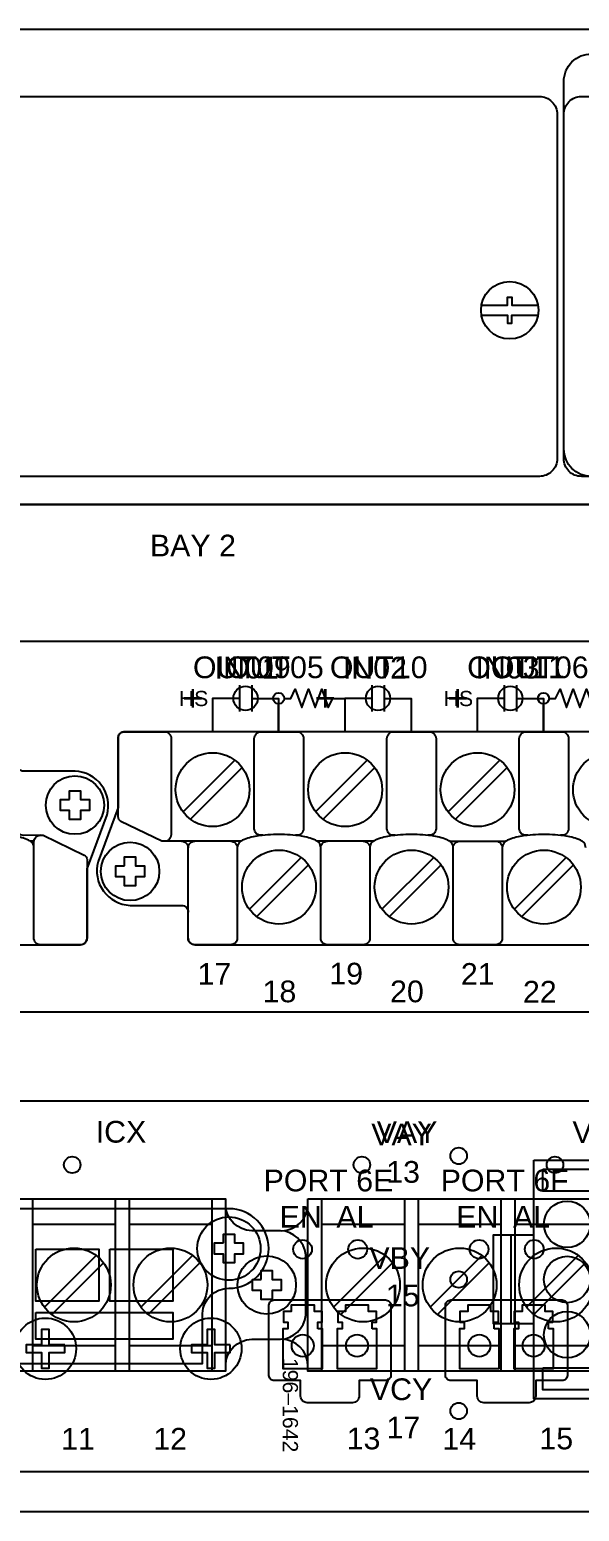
# Model space of a CAD drawing. Extents: x 0.5 to 47.5, y 0.5 to 35.2.
# Drawn here: x 32.92 to 35.41, y 10.18 to 16.89 of the extents above; entities that cross this region are included whole.
import ezdxf
from ezdxf.enums import TextEntityAlignment as Align

# ---------------------------------------------------------------- set-up
doc = ezdxf.new("R2010")
doc.units = 0
doc.header["$MEASUREMENT"] = 0
for name, color, linetype in [('1_2__1__SCREW_TERMINAL__SV', 7, 'CONTINUOUS'), ('1_3__2__CONNECTORIZED__SV_', 7, 'CONTINUOUS'), ('1_4__T__TIME-DOMAIN_LINK__', 7, 'CONTINUOUS'), ('2_1__6___4__10-100BASE-T_C', 7, 'CONTINUOUS'), ('2_2__7___4__100BASE-FX_CON', 7, 'CONTINUOUS'), ('2_3__8___2__10-100BASE-T__', 7, 'CONTINUOUS'), ('2_4__9___2__100-1000BASE__', 7, 'CONTINUOUS'), ('4_1__2___8__OPTOISOLATED_I', 7, 'CONTINUOUS'), ('4_2__7___8__OPTOISOLATED_I', 7, 'CONTINUOUS'), ('4_3__4___24__OPTOISOLATED_', 7, 'CONTINUOUS'), ('4_4__D___24__OPTOISOLATED_', 7, 'CONTINUOUS'), ('4_5__8___8__OPTOISOLATED_I', 7, 'CONTINUOUS'), ('5_0______DWG_', 7, 'CONTINUOUS')]:
    doc.layers.add(name, color=color, linetype=linetype)
doc.styles.add('ARIAL', font='arial.ttf')

msp = doc.modelspace()

# ---------------------------------------------------------------- linework, layer by layer
at = {"layer": '1_2__1__SCREW_TERMINAL__SV'}
for points in [[(40.3805, 10.8159), (40.3805, 10.4128, -0.414214), (40.3305, 10.3628), (27.6692, 10.3628, -0.414214), (27.6192, 10.4128), (27.6192, 11.9929, -0.414214), (27.6692, 12.0428), (40.3305, 12.0428, -0.414214), (40.3805, 11.9929), (40.3805, 11.021)], [(33.8081, 10.8468, -0.403969), (33.926, 10.9627), (34.0562, 10.9627, 0.374201), (34.1708, 11.0715), (34.1708, 11.3459, 0.374201), (34.0562, 11.4547), (33.926, 11.4547, -0.403969), (33.8081, 11.5706)], [(34.0624, 11.4547, 0.403969), (34.1804, 11.5706)], [(34.1804, 10.8468, 0.403969), (34.0624, 10.9627)]]:
    msp.add_lwpolyline(points, format="xyb", dxfattribs=at)
for points in [[(31.1203, 11.5987), (33.8079, 11.5987), (33.8079, 10.8187), (31.1203, 10.8187)], [(34.1804, 11.5987), (36.868, 11.5987), (36.868, 10.8187), (34.1804, 10.8187)], [(33.9693, 11.2335), (33.9693, 11.2738), (34.0192, 11.2738), (34.0192, 11.2335), (34.0593, 11.2335), (34.0593, 11.1835), (34.0192, 11.1835), (34.0192, 11.1436), (33.9693, 11.1436), (33.9693, 11.1835), (33.9291, 11.1835), (33.9291, 11.2335)]]:
    msp.add_lwpolyline(points, close=True, dxfattribs=at)
for points in [[(32.933, 11.5987), (32.933, 10.8187)], [(33.308, 11.5987), (33.308, 10.8187)], [(33.3703, 11.5987), (33.3703, 10.8187)], [(33.7453, 11.5987), (33.7453, 10.8187)], [(34.243, 11.5987), (34.243, 10.8187)], [(34.618, 11.5987), (34.618, 10.8187)], [(34.6805, 11.5987), (34.6805, 10.8187)], [(35.0555, 11.5987), (35.0555, 10.8187)], [(35.118, 11.5987), (35.118, 10.8187)], [(32.933, 11.4836), (33.308, 11.4836)], [(33.3703, 11.4836), (33.7453, 11.4836)], [(34.243, 11.4836), (34.618, 11.4836)], [(34.6805, 11.4836), (35.0555, 11.4836)], [(35.118, 11.4836), (35.493, 11.4836)], [(33.2208, 11.3427), (32.9866, 11.1085)], [(33.6583, 11.3427), (33.4241, 11.1085)], [(34.5309, 11.3427), (34.2967, 11.1085)], [(34.9684, 11.3427), (34.7343, 11.1085)], [(35.4058, 11.3427), (35.1716, 11.1085)], [(33.2542, 11.3092), (33.02, 11.0751)], [(33.6917, 11.3092), (33.4575, 11.0751)], [(34.5643, 11.3092), (34.3302, 11.0751)], [(35.0019, 11.3092), (34.7677, 11.0751)], [(35.4392, 11.3092), (35.2051, 11.0751)], [(33.308, 10.9338), (32.933, 10.9338)], [(33.7453, 10.9338), (33.3703, 10.9338)], [(34.618, 10.9338), (34.243, 10.9338)], [(35.0555, 10.9338), (34.6805, 10.9338)], [(35.493, 10.9338), (35.118, 10.9338)]]:
    msp.add_lwpolyline(points, dxfattribs=at)
for centre, radius in [((33.1127, 11.7526), 0.0375), ((34.4252, 11.7526), 0.0375), ((35.3002, 11.7526), 0.0375), ((33.1204, 11.2089), 0.1673), ((33.5579, 11.2089), 0.1673), ((33.9942, 11.2087), 0.1324), ((34.4305, 11.2089), 0.1673), ((34.8681, 11.2089), 0.1673), ((35.3054, 11.2089), 0.1673)]:
    msp.add_circle(centre, radius, dxfattribs=at)
at = {"layer": '1_3__2__CONNECTORIZED__SV_'}
msp.add_lwpolyline([(40.3805, 10.8159), (40.3805, 10.4128, -0.414214), (40.3305, 10.3628), (27.6692, 10.3628, -0.414214), (27.6192, 10.4128), (27.6192, 11.9929, -0.414214), (27.6692, 12.0428), (40.3305, 12.0428, -0.414214), (40.3805, 11.9929), (40.3805, 11.021)], format="xyb", dxfattribs=at)
for points in [[(35.2051, 11.7737), (35.7549, 11.7737), (35.7549, 10.6937), (35.2051, 10.6937)], [(35.245, 11.7336), (35.715, 11.7336), (35.715, 11.6336), (35.245, 11.6336)], [(33.7979, 11.3989), (33.7979, 11.4388), (33.8479, 11.4388), (33.8479, 11.3989), (33.888, 11.3989), (33.888, 11.3486), (33.8479, 11.3486), (33.8479, 11.3086), (33.7979, 11.3086), (33.7979, 11.3486), (33.7578, 11.3486), (33.7578, 11.3989), (33.7979, 11.3989)], [(32.9479, 11.3702), (33.2329, 11.3702), (33.2329, 11.1352), (32.9479, 11.1352)], [(33.2829, 11.3702), (33.5679, 11.3702), (33.5679, 11.1352), (33.2829, 11.1352)], [(32.9479, 11.0836), (33.5679, 11.0836), (33.5679, 10.9636), (32.9479, 10.9636)], [(35.245, 10.8337), (35.715, 10.8337), (35.715, 10.7336), (35.245, 10.7336)]]:
    msp.add_lwpolyline(points, close=True, dxfattribs=at)
msp.add_lwpolyline([(31.113, 11.2137, 1), (31.113, 10.8537), (33.703, 10.8535), (33.703, 11.0798, -0.405199), (33.8229, 11.1937, 0.999995), (33.8229, 11.5538), (31.233, 11.5536), (31.233, 11.3276, -0.399232)], format="xyb", close=True, dxfattribs=at)
for points in [[(35.2051, 11.4337), (35.0201, 11.4337), (35.0201, 11.0337), (35.2051, 11.0337)], [(35.1, 11.4337), (35.1, 11.0337)]]:
    msp.add_lwpolyline(points, dxfattribs=at)
for centre, radius in [((34.864, 11.7933), 0.0375), ((33.1127, 11.7526), 0.0375), ((35.3549, 11.4836), 0.1051), ((33.8229, 11.3737), 0.1433), ((35.3549, 11.2335), 0.1051), ((34.864, 11.2337), 0.0375), ((35.3549, 10.9836), 0.1051), ((34.864, 10.6382), 0.0375)]:
    msp.add_circle(centre, radius, dxfattribs=at)
at = {"layer": '1_4__T__TIME-DOMAIN_LINK__'}
for points in [[(34.0278, 11.1408), (34.5328, 11.1408, -0.414214), (34.5563, 11.1173), (34.5563, 10.7993, -0.414214), (34.5328, 10.7758), (34.4128, 10.7758), (34.4128, 10.7058, -0.414214), (34.3828, 10.6758), (34.1778, 10.6758, -0.414214), (34.1478, 10.7058), (34.1478, 10.7758), (34.0278, 10.7758, -0.414214), (34.0043, 10.7993), (34.0043, 11.1173, -0.414214)], [(34.8278, 11.1408), (35.3328, 11.1408, -0.414214), (35.3563, 11.1173), (35.3563, 10.7993, -0.414214), (35.3328, 10.7758), (35.2128, 10.7758), (35.2128, 10.7058, -0.414214), (35.1828, 10.6758), (34.9778, 10.6758, -0.414214), (34.9478, 10.7058), (34.9478, 10.7758), (34.8278, 10.7758, -0.414214), (34.8043, 10.7993), (34.8043, 11.1173, -0.414214)]]:
    msp.add_lwpolyline(points, format="xyb", close=True, dxfattribs=at)
for points in [[(34.2253, 11.0108), (34.2253, 11.0408), (34.2448, 11.0408), (34.2448, 11.0888), (34.2098, 11.0888), (34.2098, 11.1168), (34.1048, 11.1168), (34.1048, 11.0888), (34.0698, 11.0888), (34.0698, 11.0408), (34.0893, 11.0408), (34.0893, 11.0108), (34.0674, 11.0108), (34.0674, 10.8308), (34.2473, 10.8308), (34.2473, 11.0108), (34.2253, 11.0108)], [(34.4713, 11.0108), (34.4713, 11.0408), (34.4908, 11.0408), (34.4908, 11.0888), (34.4558, 11.0888), (34.4558, 11.1168), (34.3508, 11.1168), (34.3508, 11.0888), (34.3158, 11.0888), (34.3158, 11.0408), (34.3353, 11.0408), (34.3353, 11.0108), (34.3133, 11.0108), (34.3133, 10.8308), (34.4933, 10.8308), (34.4933, 11.0108), (34.4713, 11.0108)], [(35.0253, 11.0108), (35.0253, 11.0408), (35.0448, 11.0408), (35.0448, 11.0888), (35.0098, 11.0888), (35.0098, 11.1168), (34.9048, 11.1168), (34.9048, 11.0888), (34.8698, 11.0888), (34.8698, 11.0408), (34.8893, 11.0408), (34.8893, 11.0108), (34.8674, 11.0108), (34.8674, 10.8308), (35.0473, 10.8308), (35.0473, 11.0108), (35.0253, 11.0108)], [(35.2713, 11.0108), (35.2713, 11.0408), (35.2908, 11.0408), (35.2908, 11.0888), (35.2558, 11.0888), (35.2558, 11.1168), (35.1508, 11.1168), (35.1508, 11.0888), (35.1158, 11.0888), (35.1158, 11.0408), (35.1353, 11.0408), (35.1353, 11.0108), (35.1133, 11.0108), (35.1133, 10.8308), (35.2933, 10.8308), (35.2933, 11.0108), (35.2713, 11.0108)], [(33.0788, 10.9377), (33.0088, 10.9377), (33.0088, 11.0077), (32.9738, 11.0077), (32.9738, 10.9377), (32.9038, 10.9377), (32.9038, 10.9027), (32.9738, 10.9027), (32.9738, 10.8327), (33.0088, 10.8327), (33.0088, 10.9027), (33.0788, 10.9027), (33.0788, 10.9377)], [(33.8288, 10.9377), (33.7588, 10.9377), (33.7588, 11.0077), (33.7238, 11.0077), (33.7238, 10.9377), (33.6538, 10.9377), (33.6538, 10.9027), (33.7238, 10.9027), (33.7238, 10.8327), (33.7588, 10.8327), (33.7588, 10.9027), (33.8288, 10.9027), (33.8288, 10.9377)]]:
    msp.add_lwpolyline(points, dxfattribs=at)
for centre, radius in [((34.1563, 11.3703), 0.0425), ((34.4063, 11.3703), 0.0425), ((34.9563, 11.3703), 0.0425), ((35.2063, 11.3703), 0.0425), ((32.9913, 10.9202), 0.139), ((33.7413, 10.9202), 0.139), ((34.1574, 10.9338), 0.05), ((34.4033, 10.9338), 0.05), ((34.9574, 10.9338), 0.05), ((35.2033, 10.9338), 0.05)]:
    msp.add_circle(centre, radius, dxfattribs=at)
at = {"layer": '2_1__6___4__10-100BASE-T_C'}
msp.add_lwpolyline([(35.4198, 16.5902), (39.9098, 16.5902, -0.414214), (39.9898, 16.5102), (39.9898, 14.9502, -0.414214), (39.9098, 14.8702), (35.4198, 14.8702, -0.414214), (35.3398, 14.9502), (35.3398, 16.5102, -0.414214)], format="xyb", close=True, dxfattribs=at)
at = {"layer": '2_2__7___4__100BASE-FX_CON'}
msp.add_lwpolyline([(35.4198, 16.5902), (39.9098, 16.5902, -0.414214), (39.9898, 16.5102), (39.9898, 14.9502, -0.414214), (39.9098, 14.8702), (35.4198, 14.8702, -0.414214), (35.3398, 14.9502), (35.3398, 16.5102, -0.414214)], format="xyb", close=True, dxfattribs=at)
at = {"layer": '2_3__8___2__10-100BASE-T__'}
msp.add_lwpolyline([(35.4198, 16.5902), (39.9098, 16.5902, -0.414214), (39.9898, 16.5102), (39.9898, 14.9502, -0.414214), (39.9098, 14.8702), (35.4198, 14.8702, -0.414214), (35.3398, 14.9502), (35.3398, 16.5102, -0.414214)], format="xyb", close=True, dxfattribs=at)
at = {"layer": '2_4__9___2__100-1000BASE__'}
msp.add_lwpolyline([(35.4653, 16.7834), (39.8647, 16.7834, -0.414444), (39.9896, 16.6586), (39.9896, 14.9942, -0.413495), (39.8644, 14.8696), (35.4656, 14.8696, -0.413496), (35.3404, 14.9942), (35.3404, 16.6586, -0.414444)], format="xyb", close=True, dxfattribs=at)
at = {"layer": '4_1__2___8__OPTOISOLATED_I'}
for points in [[(33.8703, 13.9249), (33.8703, 13.8049)], [(33.9259, 13.9249), (33.9259, 13.8049)], [(34.4703, 13.9249), (34.4703, 13.8049)], [(34.5259, 13.9249), (34.5259, 13.8049)], [(35.0703, 13.9249), (35.0703, 13.8049)], [(35.1259, 13.9249), (35.1259, 13.8049)], [(33.8703, 13.8649), (33.7481, 13.8649), (33.7481, 13.7134)], [(33.9259, 13.8649), (34.0481, 13.8649), (34.0481, 13.7134)], [(34.4703, 13.8649), (34.3481, 13.8649), (34.3481, 13.7134)], [(34.5259, 13.8649), (34.6481, 13.8649), (34.6481, 13.7134)], [(35.0703, 13.8649), (34.9481, 13.8649), (34.9481, 13.7134)], [(35.1259, 13.8649), (35.2481, 13.8649), (35.2481, 13.7134)]]:
    msp.add_lwpolyline(points, dxfattribs=at)
at = {"layer": '4_2__7___8__OPTOISOLATED_I'}
for points in [[(33.8703, 13.9249), (33.8703, 13.8049)], [(33.9259, 13.9249), (33.9259, 13.8049)], [(34.4703, 13.9249), (34.4703, 13.8049)], [(34.5259, 13.9249), (34.5259, 13.8049)], [(35.0703, 13.9249), (35.0703, 13.8049)], [(35.1259, 13.9249), (35.1259, 13.8049)], [(33.8703, 13.8649), (33.7481, 13.8649), (33.7481, 13.7134)], [(33.9259, 13.8649), (34.0481, 13.8649), (34.0481, 13.7134)], [(34.4703, 13.8649), (34.3481, 13.8649), (34.3481, 13.7134)], [(34.5259, 13.8649), (34.6481, 13.8649), (34.6481, 13.7134)], [(35.0703, 13.8649), (34.9481, 13.8649), (34.9481, 13.7134)], [(35.1259, 13.8649), (35.2481, 13.8649), (35.2481, 13.7134)]]:
    msp.add_lwpolyline(points, dxfattribs=at)
at = {"layer": '4_3__4___24__OPTOISOLATED_'}
for points in [[(33.8431, 13.8649), (33.7481, 13.8649), (33.7481, 13.7134)], [(33.9531, 13.8649), (34.0481, 13.8649), (34.0481, 13.7134)], [(34.4431, 13.8649), (34.3481, 13.8649), (34.3481, 13.7134)], [(34.5531, 13.8649), (34.6481, 13.8649), (34.6481, 13.7134)], [(35.0431, 13.8649), (34.9481, 13.8649), (34.9481, 13.7134)], [(35.1531, 13.8649), (35.2481, 13.8649), (35.2481, 13.7134)]]:
    msp.add_lwpolyline(points, dxfattribs=at)
for centre in [(33.8981, 13.8649), (34.4981, 13.8649), (35.0981, 13.8649)]:
    msp.add_circle(centre, 0.055, dxfattribs=at)
at = {"layer": '4_4__D___24__OPTOISOLATED_'}
for points in [[(33.8431, 13.8649), (33.7481, 13.8649), (33.7481, 13.7134)], [(33.9531, 13.8649), (34.0481, 13.8649), (34.0481, 13.7134)], [(34.4431, 13.8649), (34.3481, 13.8649), (34.3481, 13.7134)], [(34.5531, 13.8649), (34.6481, 13.8649), (34.6481, 13.7134)], [(35.0431, 13.8649), (34.9481, 13.8649), (34.9481, 13.7134)], [(35.1531, 13.8649), (35.2481, 13.8649), (35.2481, 13.7134)]]:
    msp.add_lwpolyline(points, dxfattribs=at)
for centre in [(33.8981, 13.8649), (34.4981, 13.8649), (35.0981, 13.8649)]:
    msp.add_circle(centre, 0.055, dxfattribs=at)
at = {"layer": '4_5__8___8__OPTOISOLATED_I'}
for points in [[(33.8703, 13.9249), (33.8703, 13.8049)], [(33.9259, 13.9249), (33.9259, 13.8049)], [(34.0731, 13.8649), (34.1031, 13.8649), (34.1231, 13.9061), (34.1531, 13.8236), (34.1831, 13.9061), (34.2131, 13.8236), (34.2431, 13.9061), (34.2731, 13.8236), (34.2932, 13.8649), (34.3481, 13.8649), (34.3481, 13.7134)], [(35.0703, 13.9249), (35.0703, 13.8049)], [(35.1259, 13.9249), (35.1259, 13.8049)], [(35.2732, 13.8649), (35.3031, 13.8649), (35.3231, 13.9061), (35.3531, 13.8236), (35.3831, 13.9061), (35.4131, 13.8236), (35.4432, 13.9061), (35.4732, 13.8236), (35.4932, 13.8649), (35.5482, 13.8649), (35.5482, 13.7134)], [(33.8703, 13.8649), (33.7481, 13.8649), (33.7481, 13.7134)], [(33.9259, 13.8649), (34.0231, 13.8649)], [(34.0481, 13.7134), (34.0481, 13.8399)], [(35.0703, 13.8649), (34.9482, 13.8649), (34.9482, 13.7134)], [(35.126, 13.8649), (35.2232, 13.8649)], [(35.2482, 13.7134), (35.2482, 13.8399)]]:
    msp.add_lwpolyline(points, dxfattribs=at)
for centre in [(34.0481, 13.8649), (35.2482, 13.8649)]:
    msp.add_circle(centre, 0.025, dxfattribs=at)
at = {"layer": '5_0______DWG_'}
for points in [[(44.515, 16.8931), (27.485, 16.8931, 0.414214), (27.375, 16.7831), (27.375, 14.8531, 0.414214), (27.485, 14.7431), (44.515, 14.7431, 0.414214), (44.625, 14.8531), (44.625, 16.7831, 0.414214), (44.515, 16.8931)], [(28.138, 12.7796, 0.414213), (28.168, 12.7496), (33.1498, 12.7495, 0.414214), (33.1798, 12.7795), (33.1798, 13.0926), (33.2707, 13.3373, 0.480048), (33.1257, 13.5355), (32.8915, 13.5355, -0.414214), (32.8615, 13.5655), (32.8615, 13.6837, 0.414212), (32.8315, 13.7137), (32.8315, 13.7137), (27.8504, 13.7137, 0.414215), (27.8204, 13.6837), (27.8205, 13.3709), (27.7296, 13.1261, 0.47859), (27.8746, 12.9276), (28.108, 12.9276, -0.414214), (28.138, 12.8976)], [(33.638, 12.7796, 0.414213), (33.668, 12.7496), (38.6498, 12.7495, 0.414214), (38.6798, 12.7795), (38.6798, 13.0926), (38.7707, 13.3373, 0.480048), (38.6257, 13.5355), (38.3915, 13.5355, -0.414214), (38.3615, 13.5655), (38.3615, 13.6837, 0.414212), (38.3315, 13.7137), (38.3315, 13.7137), (33.3504, 13.7137, 0.414215), (33.3204, 13.6837), (33.3205, 13.3709), (33.2296, 13.1261, 0.47859), (33.3746, 12.9276), (33.608, 12.9276, -0.414214), (33.638, 12.8976)], [(33.8773, 13.2183), (33.5192, 13.2183), (33.3333, 13.3081, -0.241986), (33.3204, 13.328), (33.3204, 13.6837, -0.422157), (33.3471, 13.7136), (33.5314, 13.7137, -0.414214), (33.5614, 13.6837), (33.5614, 13.2466, -0.390527), (33.5314, 13.2183)], [(33.9757, 13.245), (33.9678, 13.245, -0.414214), (33.9378, 13.275), (33.9378, 13.6837, -0.414214), (33.9678, 13.7137), (34.1307, 13.7137, -0.414214), (34.1607, 13.6837), (34.1607, 13.275, -0.414214), (34.1307, 13.245), (34.1238, 13.245)], [(34.5765, 13.245), (34.5686, 13.245, -0.414214), (34.5386, 13.275), (34.5386, 13.6837, -0.414214), (34.5686, 13.7137), (34.7314, 13.7137, -0.414214), (34.7614, 13.6837), (34.7614, 13.275, -0.414214), (34.7314, 13.245), (34.7246, 13.245)], [(35.1765, 13.245), (35.1686, 13.245, -0.414214), (35.1386, 13.275), (35.1386, 13.6837, -0.414214), (35.1686, 13.7137), (35.3314, 13.7137, -0.414214), (35.3614, 13.6837), (35.3614, 13.275, -0.414214), (35.3314, 13.245), (35.3246, 13.245)], [(32.9388, 13.1968, 0.127742), (32.931, 13.2122, 0.081668), (32.9154, 13.2224, 0.0591), (32.8517, 13.2417, 0.034646), (32.7502, 13.2488, 0.03436), (32.6495, 13.2417, 0.0591), (32.5858, 13.2224, 0.081668), (32.5701, 13.2122, 0.191033), (32.5616, 13.1883)], [(32.9688, 13.2449), (32.8915, 13.2448, -0.414214), (32.8615, 13.2748)], [(33.608, 13.2183, -0.414214), (33.638, 13.1883)], [(33.8308, 13.2183, -0.414214), (33.8608, 13.1883), (33.8608, 12.7796, -0.414214), (33.8308, 12.7496), (33.668, 12.7496, -0.414214), (33.638, 12.7796), (33.638, 13.1883, -0.414214), (33.668, 13.2183)], [(34.2387, 13.1883, 0.191033), (34.2302, 13.2122, 0.081668), (34.2146, 13.2224, 0.0591), (34.1509, 13.2417, 0.034646), (34.0494, 13.2488, 0.03436), (33.9487, 13.2417, 0.0591), (33.885, 13.2224, 0.081668), (33.8693, 13.2122, 0.191033), (33.8608, 13.1883)], [(34.4316, 13.2183, -0.414214), (34.4616, 13.1883), (34.4616, 12.7796, -0.414214), (34.4316, 12.7496), (34.2687, 12.7496, -0.414214), (34.2387, 12.7796), (34.2387, 13.1883, -0.414214), (34.2687, 13.2183)], [(34.8395, 13.1883, 0.191033), (34.831, 13.2122, 0.081668), (34.8153, 13.2224, 0.0591), (34.7516, 13.2417, 0.034646), (34.6501, 13.2488, 0.03436), (34.5494, 13.2417, 0.0591), (34.4857, 13.2224, 0.081668), (34.4701, 13.2122, 0.191033), (34.4616, 13.1883)], [(35.0316, 13.2183, -0.414214), (35.0616, 13.1883), (35.0616, 12.7796, -0.414214), (35.0316, 12.7496), (34.8687, 12.7496, -0.414214), (34.8387, 12.7796), (34.8387, 13.1883, -0.414214), (34.8687, 13.2183)], [(35.4395, 13.1883, 0.191033), (35.431, 13.2122, 0.081668), (35.4154, 13.2224, 0.0591), (35.3516, 13.2417, 0.034646), (35.2501, 13.2488, 0.03436), (35.1494, 13.2417, 0.0591), (35.0857, 13.2224, 0.081668), (35.0701, 13.2122, 0.191033), (35.0616, 13.1883)]]:
    msp.add_lwpolyline(points, format="xyb", dxfattribs=at)
for points in [[(32.0898, 16.5902), (35.2298, 16.5902, -0.414214), (35.3098, 16.5102), (35.3098, 14.9502, -0.414214), (35.2298, 14.8702), (32.0898, 14.8702, -0.414214), (32.0098, 14.9502), (32.0098, 16.5102, -0.414214)], [(44.625, 10.2731), (44.625, 14.6531, 0.414214), (44.535, 14.7431), (27.465, 14.7431, 0.414214), (27.375, 14.6531), (27.375, 10.2731, 0.381966), (27.455, 10.1837), (44.545, 10.1837, 0.381966)], [(27.6692, 14.1247), (44.3295, 14.1247, -0.468367), (44.3794, 14.0647), (44.3794, 12.4947, -0.414132), (44.3295, 12.4447), (27.6692, 12.4447, -0.414214), (27.6192, 12.4947), (27.6192, 14.0747, -0.414287)], [(33.1531, 12.7497), (32.9688, 12.7495, -0.414214), (32.9388, 12.7795), (32.9388, 13.2166, -0.390527), (32.9688, 13.2449), (32.981, 13.2449), (33.1669, 13.1552, -0.241514), (33.1798, 13.1352), (33.1798, 12.7795, -0.422157)]]:
    msp.add_lwpolyline(points, format="xyb", close=True, dxfattribs=at)
for points in [[(34.9669, 15.6448), (35.0855, 15.6448), (35.0855, 15.6811), (35.1045, 15.6811), (35.1045, 15.6448), (35.2231, 15.6448)], [(34.9669, 15.6005), (35.0855, 15.6005), (35.0855, 15.5641), (35.1045, 15.5641), (35.1045, 15.6005), (35.2231, 15.6005)], [(33.8491, 13.5854), (33.6149, 13.3512)], [(34.4498, 13.5854), (34.2157, 13.3512)], [(35.0499, 13.5854), (34.8157, 13.3512)], [(33.8825, 13.5519), (33.6483, 13.3178)], [(34.4833, 13.5519), (34.2491, 13.3178)], [(35.0833, 13.5519), (34.8491, 13.3178)], [(32.9391, 13.219), (32.922, 13.219)], [(34.4781, 13.2183), (34.2222, 13.2183)], [(34.823, 13.2183), (35.0781, 13.2183)], [(34.1497, 13.1444), (33.9156, 12.9102)], [(34.1832, 13.1109), (33.949, 12.8768)], [(34.7505, 13.1444), (34.5163, 12.9102)], [(34.7839, 13.1109), (34.5497, 12.8768)], [(35.3505, 13.1444), (35.1163, 12.9102)], [(35.3839, 13.1109), (35.1498, 12.8768)]]:
    msp.add_lwpolyline(points, dxfattribs=at)
for points in [[(33.1003, 13.4066), (33.1003, 13.4469), (33.1502, 13.4469), (33.1502, 13.4066), (33.1903, 13.4066), (33.1903, 13.3567), (33.1502, 13.3567), (33.1502, 13.3167), (33.1003, 13.3167), (33.1003, 13.3567), (33.0601, 13.3567), (33.0601, 13.4066)], [(33.35, 13.1065), (33.35, 13.1468), (33.4, 13.1468), (33.4, 13.1065), (33.4401, 13.1065), (33.4401, 13.0565), (33.4, 13.0565), (33.4, 13.0166), (33.35, 13.0166), (33.35, 13.0565), (33.3099, 13.0565), (33.3099, 13.1065)]]:
    msp.add_lwpolyline(points, close=True, dxfattribs=at)
for centre, radius in [((35.095, 15.6226), 0.13), ((33.7487, 13.4516), 0.1673), ((34.3495, 13.4516), 0.1673), ((34.9495, 13.4516), 0.1673), ((35.5495, 13.4516), 0.1673), ((33.1252, 13.3818), 0.1324), ((33.375, 13.0817), 0.1324), ((34.0494, 13.0106), 0.1673), ((34.6501, 13.0106), 0.1673), ((35.2501, 13.0106), 0.1673)]:
    msp.add_circle(centre, radius, dxfattribs=at)

# ---------------------------------------------------------------- texts
at = {"layer": '1_2__1__SCREW_TERMINAL__SV', "style": 'ARIAL'}
for s, p in [('ICX', (33.2193, 11.8534)), ('VAY', (34.4928, 11.8518)), ('VBY', (35.3794, 11.8518)), ('11', (33.0627, 10.4631)), ('12', (33.48, 10.4631)), ('13', (34.3564, 10.4646)), ('14', (34.7901, 10.4631)), ('15', (35.2297, 10.4646))]:
    msp.add_text(s, height=0.09833, dxfattribs=at).set_placement(p)
at = {"layer": '1_3__2__CONNECTORIZED__SV_', "style": 'ARIAL'}
for s, p in [('ICX', (33.2193, 11.8534)), ('VAY', (34.4677, 11.841)), ('13', (34.5356, 11.6716)), ('VBY', (34.4595, 11.2814)), ('15', (34.534, 11.112)), ('VCY', (34.4616, 10.6875)), ('17', (34.5369, 10.5149)), ('11', (33.0627, 10.4631)), ('12', (33.48, 10.4631))]:
    msp.add_text(s, height=0.09833, dxfattribs=at).set_placement(p)
msp.add_text('196–1642', height=0.06883, rotation=270, dxfattribs=at).set_placement((34.0668, 10.8787))
at = {"layer": '1_4__T__TIME-DOMAIN_LINK__', "style": 'ARIAL'}
for s, p in [('PORT 6E', (33.98, 11.6327)), ('PORT 6F', (34.7823, 11.6327)), ('EN', (34.0526, 11.4688)), ('AL', (34.31, 11.4688)), ('EN', (34.8526, 11.4688)), ('AL', (35.11, 11.4688))]:
    msp.add_text(s, height=0.09833, dxfattribs=at).set_placement(p)
at = {"layer": '4_1__2___8__OPTOISOLATED_I', "style": 'ARIAL'}
for s, p in [('OUT09', (33.6598, 13.9565)), ('OUT10', (34.2802, 13.9565)), ('OUT11', (34.9025, 13.9565))]:
    msp.add_text(s, height=0.09833, dxfattribs=at).set_placement(p)
at = {"layer": '4_2__7___8__OPTOISOLATED_I', "style": 'ARIAL'}
for s, height, p in [('OUT09', 0.09833, (33.6598, 13.9565)), ('OUT10', 0.09833, (34.2802, 13.9565)), ('OUT11', 0.09833, (34.9025, 13.9565)), ('+', 0.118, (33.6111, 13.8081)), ('+', 0.118, (34.2111, 13.8081)), ('+', 0.118, (34.8112, 13.8081))]:
    msp.add_text(s, height=height, dxfattribs=at).set_placement(p)
at = {"layer": '4_3__4___24__OPTOISOLATED_', "style": 'ARIAL'}
for s, p in [('IN01', (33.7582, 13.9549)), ('IN02', (34.3393, 13.9549)), ('IN03', (34.9401, 13.9549))]:
    msp.add_text(s, height=0.09833, dxfattribs=at).set_placement(p)
at = {"layer": '4_4__D___24__OPTOISOLATED_', "style": 'ARIAL'}
for s, p in [('IN01', (33.7582, 13.9549)), ('IN02', (34.3393, 13.9549)), ('IN03', (34.9401, 13.9549))]:
    msp.add_text(s, height=0.09833, dxfattribs=at).set_placement(p)
at = {"layer": '4_5__8___8__OPTOISOLATED_I', "style": 'ARIAL'}
for s, height, p in [('OUT05', 0.09833, (33.8099, 13.9565)), ('OUT06', 0.09833, (35.0099, 13.9565)), ('HS', 0.06883, (33.5958, 13.83)), ('HS', 0.06883, (34.7958, 13.83))]:
    msp.add_text(s, height=height, dxfattribs=at).set_placement(p)
at = {"layer": '5_0______DWG_', "style": 'ARIAL'}
msp.add_text('BAY 2', height=0.09833, dxfattribs=at).set_placement((33.6598, 14.5078), align=Align.CENTER)
for s, p in [('17', (33.6806, 12.5679)), ('19', (34.2776, 12.5695)), ('21', (34.8739, 12.5679)), ('18', (33.9753, 12.489)), ('20', (34.553, 12.489)), ('22', (35.1551, 12.4874))]:
    msp.add_text(s, height=0.09833, dxfattribs=at).set_placement(p)

doc.saveas('drawing.dxf')
